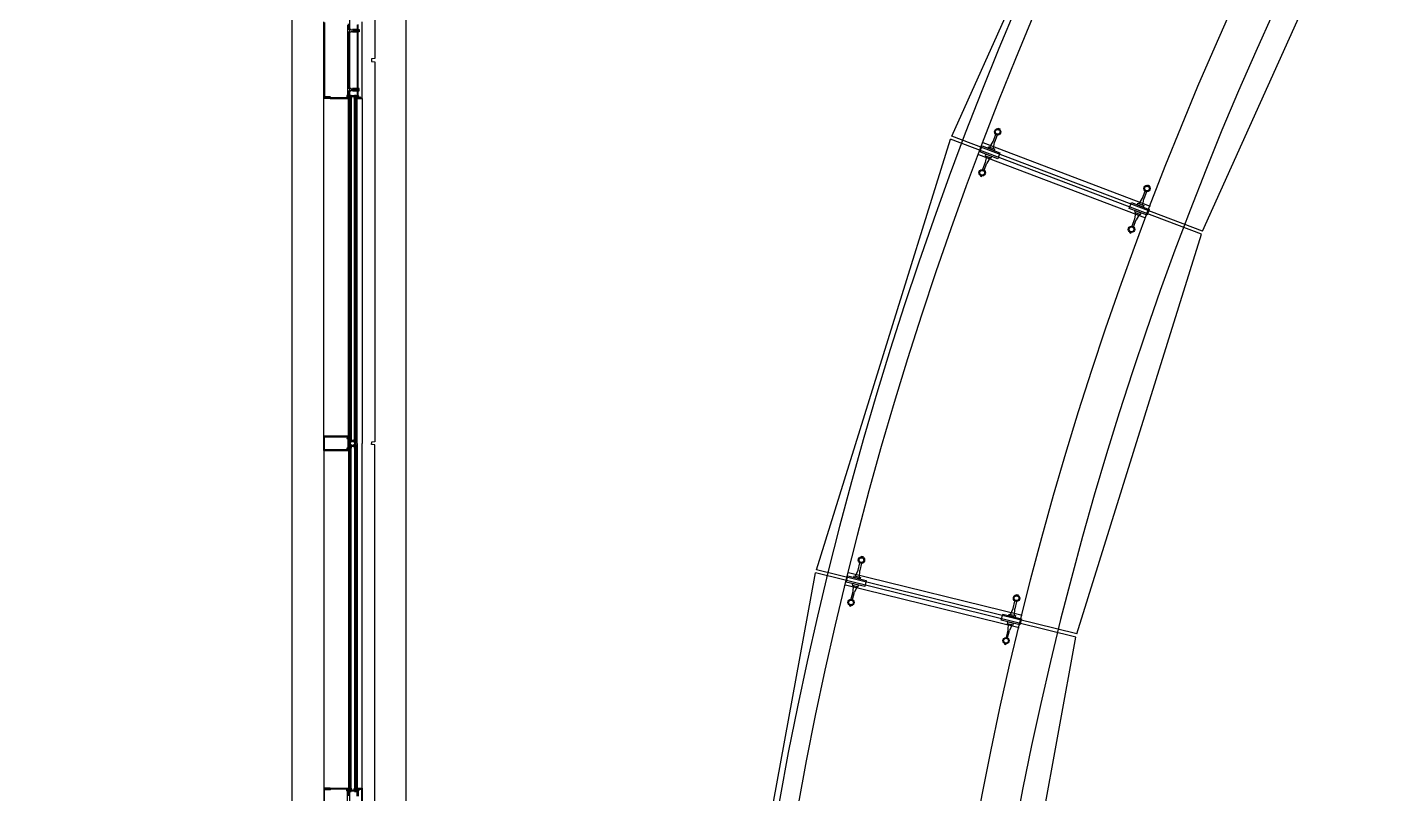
# Model space of a CAD drawing. Header units: inches. Extents: x -71 to 4528, y -885 to 4524.
# Drawn here: x 3305.6 to 3520, y 545.2 to 665.1 of the extents above; entities that cross this region are included whole.
import ezdxf

# ---------------------------------------------------------------- set-up
doc = ezdxf.new("R2010")
doc.units = ezdxf.units.IN
doc.header["$LTSCALE"] = 96
doc.header["$MEASUREMENT"] = 0
doc.layers.add('A-Glaz-Exst', color=53, linetype='Continuous')
doc.layers.add('A-Wall-Bldg', color=235, linetype='Continuous')
doc.layers.add('Viewport', color=14, linetype='Continuous', plot=False)

msp = doc.modelspace()

# ---------------------------------------------------------------- linework, layer by layer
at = {"layer": 'A-Glaz-Exst'}
for p, q in [((3360, 721.28), (3360, 660.25)), ((3352, 654), (3352, 666)), ((3352.13, 665.88), (3352.13, 654.12)), ((3355.74, 665.5), (3355.74, 654.5)), ((3355.86, 664.8), (3355.86, 665.67)), ((3356.24, 664.8), (3355.86, 664.8)), ((3356.3, 664.71), (3356.3, 664.74)), ((3356.54, 664.71), (3356.3, 664.71)), ((3357.15, 664.8), (3356.49, 664.8)), ((3356.49, 664.8), (3356.54, 664.71)), ((3356.61, 664.62), (3356.74, 664.68)), ((3356.74, 664.54), (3356.61, 664.62)), ((3356.74, 664.68), (3357.06, 664.68)), ((3356.91, 664.63), (3357.01, 664.69)), ((3357.01, 664.54), (3356.91, 664.6)), ((3357.01, 664.69), (3357.02, 664.69)), ((3357.04, 664.67), (3357.06, 664.67)), ((3357.14, 664.81), (3357.25, 664.81)), ((3357.15, 664.78), (3357.15, 664.8)), ((3357.16, 664.77), (3357.16, 664.77)), ((3357.25, 665.52), (3357.25, 664.78)), ((3357.25, 664.81), (3357.25, 664.66)), ((3357.25, 664.72), (3357.25, 655.28)), ((3357.35, 664.75), (3357.38, 664.78)), ((3357.38, 664.72), (3357.35, 664.75)), ((3357.38, 664.78), (3357.38, 665.57)), ((3357.38, 664.82), (3357.41, 664.82)), ((3357.38, 664.41), (3357.38, 664.82)), ((3357.38, 655.28), (3357.38, 664.72)), ((3357.41, 664.82), (3357.41, 664.41)), ((3357.41, 664.79), (3357.52, 664.79)), ((3357.52, 664.7), (3357.41, 664.7)), ((3357.52, 664.79), (3357.52, 664.44)), ((3357.94, 665.95), (3357.94, 654.05)), ((3358, 654), (3358, 666)), ((3355.86, 655.57), (3355.86, 664.43)), ((3355.86, 664.43), (3356.24, 664.43)), ((3356.3, 664.49), (3356.3, 664.52)), ((3356.3, 664.52), (3356.54, 664.52)), ((3356.54, 664.52), (3356.49, 664.43)), ((3356.49, 664.43), (3357.15, 664.43)), ((3357.06, 664.54), (3356.74, 664.54)), ((3357.02, 664.54), (3357.01, 664.54)), ((3357.06, 664.55), (3357.04, 664.55)), ((3357.25, 664.42), (3357.14, 664.42)), ((3357.15, 664.43), (3357.15, 664.45)), ((3357.16, 664.46), (3357.16, 664.46)), ((3357.25, 664.58), (3357.25, 664.42)), ((3357.41, 664.41), (3357.38, 664.41)), ((3357.52, 664.53), (3357.41, 664.53)), ((3357.52, 664.44), (3357.41, 664.44)), ((3360, 660.25), (3359.5, 660.19)), ((3359.5, 660.19), (3359.5, 659.81)), ((3359.5, 659.81), (3360, 659.75)), ((3360, 659.75), (3360, 600.25)), ((3352, 601.12), (3352, 654)), ((3353, 654), (3352, 654)), ((3352.13, 654.12), (3352.94, 654.12)), ((3352.99, 654.25), (3352.24, 654.25)), ((3352.24, 654.25), (3352.24, 654.19)), ((3352.31, 654.12), (3352.99, 654.12)), ((3352.99, 654.12), (3352.99, 654)), ((3352.99, 654), (3355.86, 654)), ((3353, 654.06), (3353, 654)), ((3355.6, 654.12), (3353.12, 654.12)), ((3355.6, 654.38), (3355.6, 654.12)), ((3355.74, 654.5), (3355.72, 654.5)), ((3355.72, 654.17), (3355.72, 654.33)), ((3355.8, 654.35), (3355.75, 654.26)), ((3355.75, 654.26), (3355.8, 654.17)), ((3355.8, 654.29), (3355.81, 654.35)), ((3355.81, 654.35), (3355.8, 654.35)), ((3355.81, 654.29), (3355.8, 654.29)), ((3355.81, 654.17), (3355.8, 654.23)), ((3355.8, 654.23), (3355.81, 654.23)), ((3355.8, 654.17), (3355.81, 654.17)), ((3356.24, 655.57), (3355.86, 655.57)), ((3355.86, 654.33), (3355.86, 655.2)), ((3355.86, 655.2), (3356.24, 655.2)), ((3355.86, 654), (3355.86, 654.17)), ((3356.05, 654.48), (3355.87, 654.48)), ((3355.87, 654.48), (3355.87, 654.35)), ((3355.87, 654.16), (3355.87, 654)), ((3355.87, 654), (3356.05, 653.91)), ((3355.88, 601.12), (3355.88, 654)), ((3356.05, 653.91), (3356.05, 654.48)), ((3356.06, 600.25), (3356.06, 654.5)), ((3356.06, 654.5), (3356.31, 654.5)), ((3356.12, 654.44), (3356.12, 600.31)), ((3356.18, 654.43), (3356.18, 600.31)), ((3356.24, 654.44), (3356.24, 600.31)), ((3356.3, 655.48), (3356.3, 655.51)), ((3356.54, 655.48), (3356.3, 655.48)), ((3356.3, 655.26), (3356.3, 655.29)), ((3356.3, 655.29), (3356.54, 655.29)), ((3356.8, 654.44), (3356.3, 654.44)), ((3356.3, 654.44), (3356.3, 654.08)), ((3356.3, 654.08), (3356.36, 654.08)), ((3356.31, 654.5), (3356.31, 600.25)), ((3356.33, 654.12), (3356.33, 654.33)), ((3356.36, 654.36), (3356.74, 654.36)), ((3356.39, 654.09), (3356.36, 654.09)), ((3356.36, 654.08), (3356.39, 654.08)), ((3356.39, 654.3), (3356.72, 654.3)), ((3356.39, 654.08), (3356.39, 654.09)), ((3357.15, 655.57), (3356.49, 655.57)), ((3356.49, 655.57), (3356.54, 655.48)), ((3356.54, 655.29), (3356.49, 655.2)), ((3356.49, 655.2), (3357.15, 655.2)), ((3356.61, 655.38), (3356.74, 655.46)), ((3356.74, 655.31), (3356.61, 655.38)), ((3356.74, 654.09), (3356.71, 654.09)), ((3356.71, 654.09), (3356.71, 654.08)), ((3356.71, 654.08), (3356.74, 654.08)), ((3356.74, 655.46), (3357.06, 655.46)), ((3357.06, 655.31), (3356.74, 655.31)), ((3356.74, 654.08), (3356.8, 654.08)), ((3356.77, 654.33), (3356.77, 654.12)), ((3356.8, 654.08), (3356.8, 654.44)), ((3356.81, 600.25), (3356.81, 654.5)), ((3356.81, 654.5), (3357.06, 654.5)), ((3356.87, 654.45), (3356.87, 600.31)), ((3357.01, 655.46), (3356.91, 655.4)), ((3356.91, 655.37), (3357.01, 655.31)), ((3356.93, 654.43), (3356.93, 600.31)), ((3356.99, 654.45), (3356.99, 600.31)), ((3357.02, 655.46), (3357.01, 655.46)), ((3357.01, 655.31), (3357.02, 655.31)), ((3357.06, 655.45), (3357.04, 655.45)), ((3357.04, 655.33), (3357.06, 655.33)), ((3357.05, 653.91), (3357.05, 654.48)), ((3357.05, 654.48), (3357.24, 654.48)), ((3357.24, 654), (3357.05, 653.91)), ((3357.06, 654.5), (3357.06, 600.25)), ((3357.25, 655.58), (3357.14, 655.58)), ((3357.14, 655.19), (3357.25, 655.19)), ((3357.15, 655.55), (3357.15, 655.57)), ((3357.15, 655.2), (3357.15, 655.22)), ((3357.16, 655.54), (3357.16, 655.54)), ((3357.16, 655.23), (3357.16, 655.23)), ((3357.24, 654.48), (3357.24, 654.35)), ((3357.24, 654.16), (3357.24, 654)), ((3357.24, 600), (3357.24, 654)), ((3357.25, 655.42), (3357.25, 655.58)), ((3357.25, 655.19), (3357.25, 655.34)), ((3357.25, 655.22), (3357.25, 654.49)), ((3357.25, 654.49), (3357.28, 654.46)), ((3357.28, 654.46), (3357.25, 654.42)), ((3357.25, 654.42), (3357.25, 654.41)), ((3357.25, 654.41), (3357.28, 654.38)), ((3357.28, 654.38), (3357.25, 654.35)), ((3357.25, 654.35), (3357.25, 654.33)), ((3357.25, 654.17), (3357.25, 654.16)), ((3357.25, 654.16), (3357.28, 654.13)), ((3357.28, 654.13), (3357.25, 654.1)), ((3357.51, 654.1), (3357.25, 654.03)), ((3357.25, 654.1), (3357.25, 654.08)), ((3357.25, 654.08), (3357.29, 654.05)), ((3357.25, 654.03), (3357.25, 654)), ((3357.25, 654), (3358, 654)), ((3357.29, 654.05), (3357.51, 654.11)), ((3357.32, 654.29), (3357.3, 654.35)), ((3357.3, 654.35), (3357.32, 654.35)), ((3357.3, 654.29), (3357.32, 654.29)), ((3357.3, 654.17), (3357.32, 654.23)), ((3357.32, 654.23), (3357.3, 654.23)), ((3357.32, 654.17), (3357.3, 654.17)), ((3357.32, 654.35), (3357.36, 654.26)), ((3357.36, 654.26), (3357.32, 654.17)), ((3357.35, 655.25), (3357.38, 655.28)), ((3357.38, 655.22), (3357.35, 655.25)), ((3357.41, 655.59), (3357.38, 655.59)), ((3357.38, 655.59), (3357.38, 655.18)), ((3357.38, 654.43), (3357.38, 655.22)), ((3357.38, 655.18), (3357.41, 655.18)), ((3357.39, 654.33), (3357.39, 654.17)), ((3357.41, 655.18), (3357.41, 655.59)), ((3357.52, 655.56), (3357.41, 655.56)), ((3357.52, 655.47), (3357.41, 655.47)), ((3357.52, 655.3), (3357.41, 655.3)), ((3357.41, 655.21), (3357.52, 655.21)), ((3357.48, 654.25), (3357.48, 654.37)), ((3357.51, 654.11), (3357.52, 654.06)), ((3357.52, 654.05), (3357.51, 654.1)), ((3357.52, 655.21), (3357.52, 655.56)), ((3357.52, 654.06), (3357.69, 654.14)), ((3357.73, 654.05), (3357.52, 654.05)), ((3357.69, 654.22), (3357.56, 654.18)), ((3357.69, 654.14), (3357.69, 654.22)), ((3357.73, 654.15), (3357.73, 654.05)), ((3357.78, 654.05), (3357.78, 654.15)), ((3357.94, 654.05), (3357.78, 654.05)), ((3358, 654), (3358, 600)), ((3355.88, 601.12), (3352, 601.12)), ((3352, 601.12), (3352, 598.88)), ((3352, 598.88), (3352, 601.12)), ((3352, 601.12), (3355.88, 601.12)), ((3352.13, 599), (3352.13, 601)), ((3352.13, 601), (3355.75, 601)), ((3355.75, 600.84), (3355.66, 600.84)), ((3355.66, 600.74), (3355.75, 600.74)), ((3355.75, 601), (3355.75, 600.84)), ((3355.75, 600.74), (3355.75, 599.26)), ((3355.88, 600.29), (3355.88, 601.12)), ((3355.88, 601.12), (3355.88, 600.29)), ((3355.88, 600.77), (3356.06, 600.77)), ((3355.88, 600.77), (3356.06, 600.77)), ((3355.94, 600.29), (3355.88, 600.29)), ((3355.88, 600.29), (3355.94, 600.29)), ((3355.94, 600.18), (3355.94, 600.29)), ((3355.94, 600.29), (3355.94, 600.18)), ((3356, 600.18), (3356, 600.29)), ((3356, 600.29), (3356.06, 600.29)), ((3356, 600.18), (3356, 600.29)), ((3356, 600.29), (3356.06, 600.29)), ((3356.31, 600.31), (3356.31, 600.67)), ((3356.31, 600.67), (3356.37, 600.67)), ((3356.31, 600.31), (3356.31, 600.67)), ((3356.31, 600.67), (3356.37, 600.67)), ((3356.81, 600.31), (3356.31, 600.31)), ((3356.81, 600.31), (3356.31, 600.31)), ((3356.33, 600.63), (3356.33, 600.42)), ((3356.33, 600.63), (3356.33, 600.42)), ((3356.37, 600.67), (3356.4, 600.67)), ((3356.37, 600.67), (3356.4, 600.67)), ((3356.4, 600.66), (3356.37, 600.66)), ((3356.4, 600.66), (3356.37, 600.66)), ((3356.37, 600.39), (3356.74, 600.39)), ((3356.37, 600.39), (3356.74, 600.39)), ((3356.39, 600.45), (3356.72, 600.45)), ((3356.39, 600.45), (3356.72, 600.45)), ((3356.4, 600.67), (3356.4, 600.66)), ((3356.4, 600.67), (3356.4, 600.66)), ((3356.72, 600.66), (3356.72, 600.67)), ((3356.72, 600.67), (3356.74, 600.67)), ((3356.72, 600.66), (3356.72, 600.67)), ((3356.72, 600.67), (3356.74, 600.67)), ((3356.74, 600.66), (3356.72, 600.66)), ((3356.74, 600.66), (3356.72, 600.66)), ((3356.74, 600.67), (3356.81, 600.67)), ((3356.74, 600.67), (3356.81, 600.67)), ((3356.78, 600.42), (3356.78, 600.63)), ((3356.78, 600.42), (3356.78, 600.63)), ((3356.81, 600.67), (3356.81, 600.31)), ((3356.81, 600.67), (3356.81, 600.31)), ((3352, 598.88), (3352, 546)), ((3352, 598.88), (3355.88, 598.88)), ((3355.88, 598.88), (3352, 598.88)), ((3355.75, 599), (3352.13, 599)), ((3355.75, 599.26), (3355.66, 599.26)), ((3355.66, 599.16), (3355.75, 599.16)), ((3355.75, 599.16), (3355.75, 599)), ((3355.88, 599.81), (3355.88, 600.18)), ((3355.88, 600.18), (3355.94, 600.18)), ((3355.94, 600.18), (3355.88, 600.18)), ((3355.88, 600.18), (3355.88, 599.81)), ((3355.94, 599.81), (3355.88, 599.81)), ((3355.88, 599.81), (3355.94, 599.81)), ((3355.88, 598.88), (3355.88, 599.71)), ((3355.88, 599.71), (3355.94, 599.71)), ((3355.94, 599.71), (3355.88, 599.71)), ((3355.88, 599.71), (3355.88, 598.88)), ((3355.88, 599.23), (3356.06, 599.23)), ((3355.88, 599.23), (3356.06, 599.23)), ((3355.88, 598.88), (3355.88, 546)), ((3355.94, 600.18), (3356, 600.18)), ((3355.94, 600.18), (3356, 600.18)), ((3355.94, 599.81), (3356, 599.81)), ((3355.94, 599.81), (3356, 599.81)), ((3355.94, 599.71), (3355.94, 599.81)), ((3355.94, 599.81), (3355.94, 599.71)), ((3356, 599.81), (3356, 599.71)), ((3356, 599.81), (3356, 599.71)), ((3356, 599.71), (3356.06, 599.71)), ((3356, 599.71), (3356.06, 599.71)), ((3356.31, 600.25), (3356.06, 600.25)), ((3356.31, 599.75), (3356.06, 599.75)), ((3356.06, 599.75), (3356.06, 545.5)), ((3356.13, 600.05), (3356.12, 600.02)), ((3356.12, 600.02), (3356.12, 600)), ((3356.12, 600), (3356.12, 599.98)), ((3356.12, 599.98), (3356.13, 599.95)), ((3356.12, 545.56), (3356.12, 599.69)), ((3356.14, 600.09), (3356.13, 600.07)), ((3356.13, 600.07), (3356.13, 600.05)), ((3356.13, 599.95), (3356.13, 599.93)), ((3356.13, 599.93), (3356.14, 599.91)), ((3356.16, 600.11), (3356.14, 600.09)), ((3356.14, 599.91), (3356.16, 599.89)), ((3356.17, 600.13), (3356.16, 600.11)), ((3356.16, 599.89), (3356.17, 599.87)), ((3356.19, 600.15), (3356.17, 600.13)), ((3356.17, 599.87), (3356.19, 599.85)), ((3356.18, 545.57), (3356.18, 599.69)), ((3356.21, 600.17), (3356.19, 600.15)), ((3356.19, 599.85), (3356.21, 599.83)), ((3356.23, 600.19), (3356.21, 600.17)), ((3356.21, 599.83), (3356.23, 599.81)), ((3356.26, 600.21), (3356.23, 600.19)), ((3356.23, 599.81), (3356.26, 599.79)), ((3356.24, 545.56), (3356.24, 599.69)), ((3356.28, 600.22), (3356.26, 600.21)), ((3356.26, 599.79), (3356.28, 599.78)), ((3356.31, 600.23), (3356.28, 600.22)), ((3356.28, 599.78), (3356.31, 599.77)), ((3356.34, 600.24), (3356.31, 600.23)), ((3356.31, 599.77), (3356.34, 599.76)), ((3356.31, 545.5), (3356.31, 599.75)), ((3356.81, 599.69), (3356.31, 599.69)), ((3356.31, 599.69), (3356.31, 599.33)), ((3356.81, 599.69), (3356.31, 599.69)), ((3356.31, 599.69), (3356.31, 599.33)), ((3356.31, 599.33), (3356.37, 599.33)), ((3356.31, 599.33), (3356.37, 599.33)), ((3356.33, 599.37), (3356.33, 599.58)), ((3356.33, 599.37), (3356.33, 599.58)), ((3356.37, 600.25), (3356.34, 600.24)), ((3356.34, 599.76), (3356.37, 599.75)), ((3356.4, 600.26), (3356.37, 600.25)), ((3356.37, 599.75), (3356.4, 599.74)), ((3356.37, 599.61), (3356.74, 599.61)), ((3356.37, 599.61), (3356.74, 599.61)), ((3356.4, 599.34), (3356.37, 599.34)), ((3356.4, 599.34), (3356.37, 599.34)), ((3356.37, 599.33), (3356.4, 599.33)), ((3356.37, 599.33), (3356.4, 599.33)), ((3356.39, 599.55), (3356.72, 599.55)), ((3356.39, 599.55), (3356.72, 599.55)), ((3356.43, 600.26), (3356.4, 600.26)), ((3356.4, 599.74), (3356.43, 599.74)), ((3356.4, 599.33), (3356.4, 599.34)), ((3356.4, 599.33), (3356.4, 599.34)), ((3356.46, 600.27), (3356.43, 600.26)), ((3356.43, 599.74), (3356.46, 599.73)), ((3356.5, 600.27), (3356.46, 600.27)), ((3356.46, 599.73), (3356.5, 599.73)), ((3356.53, 600.27), (3356.5, 600.27)), ((3356.5, 599.73), (3356.53, 599.73)), ((3356.56, 600.26), (3356.53, 600.27)), ((3356.53, 599.73), (3356.56, 599.74)), ((3356.59, 600.26), (3356.56, 600.26)), ((3356.56, 599.74), (3356.59, 599.74)), ((3356.62, 600.25), (3356.59, 600.26)), ((3356.59, 599.74), (3356.62, 599.75)), ((3356.65, 600.24), (3356.62, 600.25)), ((3356.62, 599.75), (3356.65, 599.76)), ((3356.68, 600.23), (3356.65, 600.24)), ((3356.65, 599.76), (3356.68, 599.77)), ((3356.71, 600.22), (3356.68, 600.23)), ((3356.68, 599.77), (3356.71, 599.78)), ((3356.74, 600.21), (3356.71, 600.22)), ((3356.71, 599.78), (3356.74, 599.79)), ((3356.74, 599.34), (3356.72, 599.34)), ((3356.72, 599.34), (3356.72, 599.33)), ((3356.74, 599.34), (3356.72, 599.34)), ((3356.72, 599.34), (3356.72, 599.33)), ((3356.72, 599.33), (3356.74, 599.33)), ((3356.72, 599.33), (3356.74, 599.33)), ((3356.76, 600.19), (3356.74, 600.21)), ((3356.74, 599.79), (3356.76, 599.81)), ((3356.74, 599.33), (3356.81, 599.33)), ((3356.74, 599.33), (3356.81, 599.33)), ((3356.78, 600.17), (3356.76, 600.19)), ((3356.76, 599.81), (3356.78, 599.83)), ((3356.8, 600.15), (3356.78, 600.17)), ((3356.78, 599.83), (3356.8, 599.85)), ((3356.78, 599.58), (3356.78, 599.37)), ((3356.78, 599.58), (3356.78, 599.37)), ((3356.82, 600.13), (3356.8, 600.15)), ((3356.8, 599.85), (3356.82, 599.87)), ((3357.06, 600.25), (3356.81, 600.25)), ((3357.06, 599.75), (3356.81, 599.75)), ((3356.81, 599.75), (3356.81, 545.5)), ((3356.81, 599.33), (3356.81, 599.69)), ((3356.81, 599.33), (3356.81, 599.69)), ((3356.84, 600.11), (3356.82, 600.13)), ((3356.82, 599.87), (3356.84, 599.89)), ((3356.85, 600.09), (3356.84, 600.11)), ((3356.84, 599.89), (3356.85, 599.91)), ((3356.86, 600.07), (3356.85, 600.09)), ((3356.85, 599.91), (3356.86, 599.93)), ((3356.87, 600.05), (3356.86, 600.07)), ((3356.86, 599.93), (3356.87, 599.95)), ((3356.87, 600.02), (3356.87, 600.05)), ((3356.87, 600), (3356.87, 600.02)), ((3356.87, 599.98), (3356.87, 600)), ((3356.87, 599.95), (3356.87, 599.98)), ((3356.87, 545.55), (3356.87, 599.69)), ((3356.93, 545.57), (3356.93, 599.69)), ((3356.99, 545.55), (3356.99, 599.69)), ((3357.06, 545.5), (3357.06, 599.75)), ((3357.24, 600), (3357.24, 546)), ((3358, 546), (3358, 600)), ((3360, 600.25), (3359.5, 600.19)), ((3359.5, 600.19), (3359.5, 600)), ((3359.5, 599.81), (3359.5, 600)), ((3360, 599.75), (3359.5, 599.81)), ((3360, 540.25), (3360, 599.75)), ((3353, 546), (3352, 546)), ((3352, 546), (3352, 534)), ((3352.13, 534.12), (3352.13, 545.87)), ((3352.13, 545.87), (3352.94, 545.87)), ((3352.24, 545.75), (3352.24, 545.81)), ((3352.99, 545.75), (3352.24, 545.75)), ((3352.31, 545.87), (3352.99, 545.87)), ((3352.99, 545.87), (3352.99, 546)), ((3352.99, 546), (3355.86, 546)), ((3353, 545.94), (3353, 546)), ((3355.6, 545.87), (3353.12, 545.87)), ((3355.6, 545.62), (3355.6, 545.87)), ((3355.72, 545.83), (3355.72, 545.67)), ((3355.74, 545.5), (3355.72, 545.5)), ((3355.74, 534.5), (3355.74, 545.5)), ((3355.75, 545.74), (3355.8, 545.83)), ((3355.8, 545.65), (3355.75, 545.74)), ((3355.8, 545.83), (3355.81, 545.83)), ((3355.81, 545.83), (3355.8, 545.77)), ((3355.8, 545.77), (3355.81, 545.77)), ((3355.81, 545.71), (3355.8, 545.71)), ((3355.8, 545.71), (3355.81, 545.65)), ((3355.81, 545.65), (3355.8, 545.65)), ((3355.86, 546), (3355.86, 545.83)), ((3355.86, 545.67), (3355.86, 544.8)), ((3355.87, 546), (3356.05, 546.09)), ((3355.87, 545.83), (3355.87, 546)), ((3355.87, 545.52), (3355.87, 545.65)), ((3356.05, 545.52), (3355.87, 545.52)), ((3356.05, 546.09), (3356.05, 545.52)), ((3356.06, 545.5), (3356.31, 545.5)), ((3356.3, 545.56), (3356.3, 545.92)), ((3356.3, 545.92), (3356.36, 545.92)), ((3356.8, 545.56), (3356.3, 545.56)), ((3356.33, 545.88), (3356.33, 545.67)), ((3356.36, 545.92), (3356.39, 545.92)), ((3356.39, 545.91), (3356.36, 545.91)), ((3356.36, 545.63), (3356.74, 545.63)), ((3356.39, 545.92), (3356.39, 545.91)), ((3356.39, 545.7), (3356.72, 545.7)), ((3356.71, 545.91), (3356.71, 545.92)), ((3356.71, 545.92), (3356.74, 545.92)), ((3356.74, 545.91), (3356.71, 545.91)), ((3356.74, 545.92), (3356.8, 545.92)), ((3356.77, 545.67), (3356.77, 545.88)), ((3356.8, 545.92), (3356.8, 545.56)), ((3356.81, 545.5), (3357.06, 545.5)), ((3357.24, 546), (3357.05, 546.09)), ((3357.05, 546.09), (3357.05, 545.52)), ((3357.05, 545.52), (3357.24, 545.52)), ((3357.24, 545.83), (3357.24, 546)), ((3357.24, 545.52), (3357.24, 545.65)), ((3357.25, 545.97), (3357.25, 546)), ((3357.25, 546), (3358, 546)), ((3357.51, 545.9), (3357.25, 545.97)), ((3357.25, 545.92), (3357.29, 545.95)), ((3357.25, 545.9), (3357.25, 545.92)), ((3357.28, 545.87), (3357.25, 545.9)), ((3357.25, 545.84), (3357.28, 545.87)), ((3357.25, 545.83), (3357.25, 545.84)), ((3357.25, 545.65), (3357.25, 545.67)), ((3357.28, 545.62), (3357.25, 545.65)), ((3357.25, 545.59), (3357.28, 545.62)), ((3357.25, 545.58), (3357.25, 545.59)), ((3357.28, 545.54), (3357.25, 545.58)), ((3357.25, 545.51), (3357.28, 545.54)), ((3357.25, 544.78), (3357.25, 545.51)), ((3357.29, 545.95), (3357.51, 545.89)), ((3357.32, 545.83), (3357.3, 545.83)), ((3357.3, 545.83), (3357.32, 545.77)), ((3357.32, 545.77), (3357.3, 545.77)), ((3357.3, 545.71), (3357.32, 545.71)), ((3357.32, 545.71), (3357.3, 545.65)), ((3357.3, 545.65), (3357.32, 545.65)), ((3357.36, 545.74), (3357.32, 545.83)), ((3357.32, 545.65), (3357.36, 545.74)), ((3357.38, 545.56), (3357.38, 544.78)), ((3357.39, 545.67), (3357.39, 545.83)), ((3357.48, 545.75), (3357.48, 545.63)), ((3357.52, 545.95), (3357.51, 545.9)), ((3357.51, 545.89), (3357.52, 545.94)), ((3357.73, 545.95), (3357.52, 545.95)), ((3357.52, 545.94), (3357.69, 545.86)), ((3357.69, 545.78), (3357.56, 545.81)), ((3357.69, 545.86), (3357.69, 545.78)), ((3357.73, 545.85), (3357.73, 545.95)), ((3357.94, 545.95), (3357.78, 545.95)), ((3357.78, 545.95), (3357.78, 545.85)), ((3357.94, 534.05), (3357.94, 545.95)), ((3358, 546), (3358, 534))]:
    msp.add_line(p, q, dxfattribs=at)
for centre, radius, start, end in [((3356.24, 664.74), 0.0615, 0, 90), ((3356.92, 664.62), 0.0151, 122.9833, 237.0167), ((3357.02, 664.67), 0.0146, 0, 90), ((3357.06, 664.78), 0.0938, 270, 0), ((3357.06, 664.77), 0.0928, 270, 0), ((3357.12, 664.77), 0.0391, 359.189, 56.6056), ((3357.25, 664.62), 0.04, 90, 270), ((3357.25, 664.75), 0.0308, 90, 270), ((3356.24, 664.49), 0.062, 270.4511, 0.4511), ((3357.02, 664.55), 0.0146, 270, 0), ((3357.06, 664.46), 0.0928, 0, 90), ((3357.06, 664.45), 0.0933, 0.3, 90.3), ((3357.12, 664.46), 0.0382, 302.6812, 0.0979), ((3352.31, 654.19), 0.0615, 180, 270), ((3352.94, 654.06), 0.0625, 0, 90), ((3352.99, 654.12), 0.125, 0, 90), ((3355.72, 654.38), 0.125, 90, 180), ((3355.77, 654.25), 0.0934, 47.5049, 120.3715), ((3355.77, 654.25), 0.0934, 239.6285, 312.4951), ((3355.81, 654.35), 0.0615, 270, 0), ((3355.81, 654.16), 0.062, 359.5489, 89.5489), ((3355.85, 654.33), 0.0181, 228.0546, 0.5545), ((3355.85, 654.17), 0.0181, 359.4455, 131.9455), ((3356.24, 655.51), 0.062, 359.5489, 89.5489), ((3356.24, 655.26), 0.0615, 270, 0), ((3356.36, 654.33), 0.0347, 89.1931, 179.1931), ((3356.39, 654.36), 0.0599, 197.4225, 269.4725), ((3356.36, 654.12), 0.0352, 180, 270), ((3356.71, 654.36), 0.0599, 270.5275, 342.5775), ((3356.74, 654.33), 0.0347, 0.8069, 90.8069), ((3356.74, 654.12), 0.0352, 270, 0), ((3356.92, 655.38), 0.0151, 122.9833, 237.0167), ((3357.02, 655.45), 0.0146, 0, 90), ((3357.02, 655.32), 0.0151, 271.8476, 1.8476), ((3357.06, 655.55), 0.0933, 269.7, 359.7), ((3357.06, 655.54), 0.0928, 270, 0), ((3357.06, 655.23), 0.0933, 359.7, 89.7), ((3357.06, 655.22), 0.0933, 0.3, 90.3), ((3357.12, 655.54), 0.0382, 359.9021, 57.3188), ((3357.12, 655.23), 0.0391, 303.3944, 0.8111), ((3357.25, 655.38), 0.04, 90, 270), ((3357.25, 655.25), 0.0308, 90, 270), ((3357.3, 654.35), 0.0615, 180, 270), ((3357.3, 654.16), 0.062, 90.4511, 180.4511), ((3357.27, 654.33), 0.0181, 179.4455, 311.9455), ((3357.27, 654.17), 0.0181, 48.0546, 180.5546), ((3357.35, 654.25), 0.0926, 59.6822, 132.5488), ((3357.35, 654.25), 0.0926, 227.4512, 300.3178), ((3357.35, 654.25), 0.185, 41.1678, 80.0178), ((3357.55, 654.24), 0.0623, 179.7243, 284.7243), ((3357.76, 654.15), 0.0254, 90, 180), ((3357.76, 654.15), 0.0249, 358.8767, 88.8767), ((3355.66, 600.79), 0.0469, 90, 180), ((3355.66, 600.79), 0.0464, 180.6031, 270.6031), ((3355.97, 601.18), 0.105, 211.2583, 328.7417), ((3355.97, 601.18), 0.105, 211.2583, 328.7417), ((3356.37, 600.63), 0.0352, 90, 180), ((3356.37, 600.63), 0.0352, 90, 180), ((3356.37, 600.42), 0.0347, 180.8069, 270.8069), ((3356.37, 600.42), 0.0347, 180.8069, 270.8069), ((3356.39, 600.39), 0.0599, 90.5275, 162.5775), ((3356.39, 600.39), 0.0599, 90.5275, 162.5775), ((3356.72, 600.39), 0.0599, 17.4225, 89.4725), ((3356.72, 600.39), 0.0599, 17.4225, 89.4725), ((3356.74, 600.63), 0.0352, 0, 90), ((3356.74, 600.63), 0.0352, 0, 90), ((3356.75, 600.42), 0.0347, 269.1931, 359.1931), ((3356.75, 600.42), 0.0347, 269.1931, 359.1931), ((3355.66, 599.21), 0.0469, 90, 180), ((3355.66, 599.21), 0.0464, 180.6031, 270.6031), ((3355.97, 598.82), 0.105, 31.2583, 148.7417), ((3355.97, 598.82), 0.105, 31.2583, 148.7417), ((3356.37, 599.58), 0.0352, 90, 180), ((3356.37, 599.58), 0.0352, 90, 180), ((3356.37, 599.37), 0.0352, 180, 270), ((3356.37, 599.37), 0.0352, 180, 270), ((3356.39, 599.61), 0.0599, 197.4225, 269.4725), ((3356.39, 599.61), 0.0599, 197.4225, 269.4725), ((3356.72, 599.61), 0.0599, 270.5275, 342.5775), ((3356.72, 599.61), 0.0599, 270.5275, 342.5775), ((3356.74, 599.58), 0.0352, 0, 90), ((3356.74, 599.58), 0.0352, 0, 90), ((3356.74, 599.37), 0.0352, 270, 0), ((3356.74, 599.37), 0.0352, 270, 0), ((3357.29, 600), 0.343, 133.1917, 226.8083), ((3352.31, 545.81), 0.062, 90.4511, 180.4511), ((3352.94, 545.94), 0.062, 269.5489, 359.5489), ((3352.99, 545.87), 0.125, 270, 0), ((3355.72, 545.62), 0.125, 180, 270), ((3355.77, 545.75), 0.0934, 47.5049, 120.3715), ((3355.77, 545.75), 0.0934, 239.6285, 312.4951), ((3355.81, 545.83), 0.0615, 270, 0), ((3355.81, 545.65), 0.062, 359.5489, 89.5489), ((3355.85, 545.83), 0.0181, 228.0546, 0.5545), ((3355.85, 545.67), 0.0181, 359.4455, 131.9455), ((3356.36, 545.88), 0.0352, 90, 180), ((3356.39, 545.64), 0.0595, 89.8847, 161.9347), ((3356.36, 545.67), 0.0352, 180, 270), ((3356.72, 545.64), 0.0595, 18.0653, 90.1153), ((3356.74, 545.88), 0.0352, 0, 90), ((3356.74, 545.67), 0.0352, 270, 0), ((3357.3, 545.83), 0.0615, 180, 270), ((3357.3, 545.65), 0.062, 90.4511, 180.4511), ((3357.27, 545.83), 0.0179, 180.999, 313.499), ((3357.27, 545.67), 0.0179, 46.501, 179.001), ((3357.35, 545.75), 0.0926, 59.6822, 132.5488), ((3357.35, 545.75), 0.0926, 227.4512, 300.3178), ((3357.34, 545.75), 0.186, 280.376, 319.226), ((3357.55, 545.75), 0.0619, 74.8255, 179.8255), ((3357.76, 545.85), 0.0254, 180, 270), ((3357.76, 545.85), 0.0249, 271.1233, 1.1233)]:
    msp.add_arc(centre, radius, start, end, dxfattribs=at)
at = {"layer": 'A-Wall-Bldg'}
for p, q in [((3364.89, 441), (3364.9, 723.34)), ((3450.32, 648.11), (3479.3, 712.52)), ((3489.59, 633.22), (3516.49, 693)), ((3429.13, 580.21), (3450.14, 647.64)), ((3489.41, 632.75), (3450.14, 647.64)), ((3489.59, 633.22), (3450.32, 648.11)), ((3456.81, 647.25), (3457.23, 648.36)), ((3457.46, 648.27), (3457.04, 647.17)), ((3457.57, 649.26), (3457.61, 649.36)), ((3457.61, 649.36), (3457.84, 649.27)), ((3457.84, 649.27), (3457.8, 649.17)), ((3454.73, 645.64), (3455.08, 646.57)), ((3457.53, 644.57), (3454.73, 645.64)), ((3455.08, 646.57), (3457.88, 645.51)), ((3481.44, 637.11), (3455.26, 647.04)), ((3456.01, 646.22), (3456.1, 646.45)), ((3456.95, 645.86), (3456.01, 646.22)), ((3456.1, 646.45), (3457.04, 646.1)), ((3456.28, 646.38), (3456.81, 647.25)), ((3456.86, 646.16), (3457.04, 647.17)), ((3457.04, 646.1), (3456.95, 645.86)), ((3457.88, 645.51), (3457.53, 644.57)), ((3480.73, 635.24), (3454.55, 645.17)), ((3455.57, 643.98), (3455.15, 642.88)), ((3455.38, 642.79), (3455.8, 643.89)), ((3455.66, 645.28), (3455.57, 645.05)), ((3455.57, 645.05), (3456.51, 644.69)), ((3455.75, 644.98), (3455.57, 643.98)), ((3456.59, 644.93), (3455.66, 645.28)), ((3456.33, 644.76), (3455.8, 643.89)), ((3456.51, 644.69), (3456.59, 644.93)), ((3454.81, 641.97), (3454.77, 641.88)), ((3454.77, 641.88), (3455, 641.79)), ((3455, 641.79), (3455.04, 641.88)), ((3480.18, 638.39), (3480.6, 639.49)), ((3480.84, 639.4), (3480.42, 638.3)), ((3480.95, 640.4), (3480.98, 640.49)), ((3480.98, 640.49), (3481.22, 640.4)), ((3481.22, 640.4), (3481.18, 640.31)), ((3478.1, 636.77), (3478.45, 637.71)), ((3480.9, 635.71), (3478.1, 636.77)), ((3478.45, 637.71), (3481.26, 636.64)), ((3479.39, 637.35), (3479.48, 637.59)), ((3480.32, 637), (3479.39, 637.35)), ((3479.48, 637.59), (3480.41, 637.23)), ((3479.65, 637.52), (3480.18, 638.39)), ((3480.24, 637.3), (3480.42, 638.3)), ((3480.41, 637.23), (3480.32, 637)), ((3478.94, 635.12), (3478.52, 634.01)), ((3478.76, 633.92), (3479.18, 635.03)), ((3479.12, 636.12), (3478.94, 635.12)), ((3479.03, 636.42), (3478.95, 636.18)), ((3478.95, 636.18), (3479.88, 635.83)), ((3479.97, 636.06), (3479.03, 636.42)), ((3479.71, 635.9), (3479.18, 635.03)), ((3479.88, 635.83), (3479.97, 636.06)), ((3481.26, 636.64), (3480.9, 635.71)), ((3469.9, 570.16), (3489.41, 632.75)), ((3478.18, 633.11), (3478.14, 633.01)), ((3478.14, 633.01), (3478.38, 632.92)), ((3478.38, 632.92), (3478.41, 633.02)), ((3435.67, 580.14), (3435.96, 581.29)), ((3436.2, 581.23), (3435.92, 580.08)), ((3436.19, 582.23), (3436.21, 582.33)), ((3436.21, 582.33), (3436.46, 582.27)), ((3436.46, 582.27), (3436.43, 582.17)), ((3416.27, 510.25), (3429.01, 579.72)), ((3469.78, 569.67), (3429.01, 579.72)), ((3469.9, 570.16), (3429.13, 580.21)), ((3433.8, 578.29), (3434.04, 579.26)), ((3434.04, 579.26), (3436.95, 578.54)), ((3461.35, 573.04), (3434.16, 579.74)), ((3435.01, 579.02), (3435.07, 579.26)), ((3435.98, 578.78), (3435.01, 579.02)), ((3435.07, 579.26), (3436.04, 579.02)), ((3435.25, 579.21), (3435.67, 580.14)), ((3435.86, 579.07), (3435.92, 580.08)), ((3436.04, 579.02), (3435.98, 578.78)), ((3460.87, 571.1), (3433.68, 577.8)), ((3436.71, 577.57), (3433.8, 578.29)), ((3434.84, 576.74), (3434.55, 575.6)), ((3434.77, 578.05), (3434.71, 577.8)), ((3434.71, 577.8), (3435.68, 577.56)), ((3435.74, 577.81), (3434.77, 578.05)), ((3434.89, 577.76), (3434.84, 576.74)), ((3435.5, 577.61), (3435.08, 576.68)), ((3435.68, 577.56), (3435.74, 577.81)), ((3436.95, 578.54), (3436.71, 577.57)), ((3434.32, 574.66), (3434.3, 574.56)), ((3434.3, 574.56), (3434.54, 574.5)), ((3434.54, 574.5), (3434.56, 574.6)), ((3434.8, 575.54), (3435.08, 576.68)), ((3459.95, 574.16), (3460.23, 575.3)), ((3460.47, 575.25), (3460.19, 574.1)), ((3460.46, 576.25), (3460.49, 576.34)), ((3460.49, 576.34), (3460.73, 576.28)), ((3460.73, 576.28), (3460.7, 576.18)), ((3458.07, 572.3), (3458.31, 573.27)), ((3458.31, 573.27), (3461.23, 572.55)), ((3459.28, 573.03), (3459.34, 573.28)), ((3460.26, 572.79), (3459.28, 573.03)), ((3459.34, 573.28), (3460.31, 573.04)), ((3459.53, 573.23), (3459.95, 574.16)), ((3460.13, 573.08), (3460.19, 574.1)), ((3460.31, 573.04), (3460.26, 572.79)), ((3461.23, 572.55), (3460.99, 571.58)), ((3460.99, 571.58), (3458.07, 572.3)), ((3459.11, 570.76), (3458.83, 569.61)), ((3459.04, 572.06), (3458.98, 571.82)), ((3458.98, 571.82), (3459.96, 571.58)), ((3460.02, 571.82), (3459.04, 572.06)), ((3459.07, 569.55), (3459.35, 570.7)), ((3459.17, 571.78), (3459.11, 570.76)), ((3459.77, 571.63), (3459.35, 570.7)), ((3459.96, 571.58), (3460.02, 571.82)), ((3457.97, 505.19), (3469.78, 569.67)), ((3458.6, 568.67), (3458.57, 568.58)), ((3458.57, 568.58), (3458.81, 568.52)), ((3458.81, 568.52), (3458.84, 568.61))]:
    msp.add_line(p, q, dxfattribs=at)
msp.add_lwpolyline([(3302.5, 761.82), (3314.99, 749.33), (3314.29, 748.62), (3347.01, 715.9), (3347.01, 442), (3348.01, 442), (3348.01, 434.62), (3325.38, 434.62), (3325.38, 405.38), (3348.01, 405.38), (3348.01, 398), (3347.01, 398), (3347.01, 124.11), (3307.03, 84.09), (3307.74, 83.38), (3302.52, 78.17)], dxfattribs=at)
for centre, radius in [((3457.52, 648.77), 0.5), ((3457.52, 648.77), 0.375), ((3455.09, 642.38), 0.5), ((3455.09, 642.38), 0.375), ((3480.89, 639.9), 0.5), ((3480.89, 639.9), 0.375), ((3478.47, 633.51), 0.5), ((3478.47, 633.51), 0.375), ((3436.19, 581.73), 0.5), ((3436.19, 581.73), 0.375), ((3434.56, 575.1), 0.5), ((3434.56, 575.1), 0.375), ((3460.47, 575.75), 0.5), ((3460.47, 575.75), 0.375), ((3458.83, 569.11), 0.5), ((3458.83, 569.11), 0.375)]:
    msp.add_circle(centre, radius, dxfattribs=at)
for centre, radius, start, end in [((4000.96, 439.04), 587.01, 90.19162, 179.80829), ((4001.01, 438.98), 584.06, 90.10001, 179.90001), ((4000.96, 439.03), 556.01, 90.1, 179.9), ((4001.03, 438.96), 550.08, 89.9, 180.1)]:
    msp.add_arc(centre, radius, start, end, dxfattribs=at)
at = {"layer": 'Viewport'}
msp.add_lwpolyline([(3277.33, 52.97), (3307.03, 82.68), (3312.7, 77.01), (3356.06, 120.37), (3356.06, 399.01), (3348.01, 399.01), (3348.01, 441), (3356.06, 441), (3356.06, 719.64), (3314.34, 761.36), (3368.79, 798.05), (3420.62, 837.27), (3469.51, 878.6), (3516.66, 923.28), (3561.97, 971.27), (3602.7, 1019.33), (3641.91, 1071.17)], dxfattribs=at)

doc.saveas('drawing.dxf')
